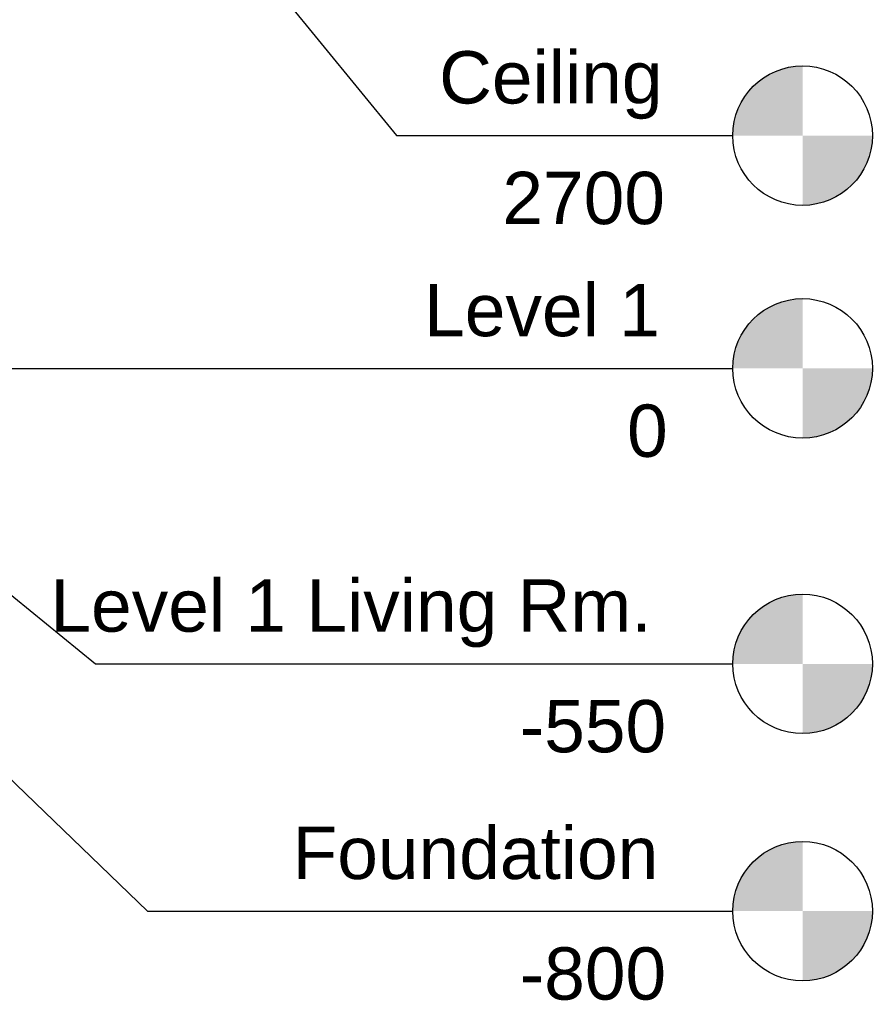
# Model space of a CAD drawing. Header units: millimetres. Extents: x -22400 to 100951, y -3625 to 17206.
# Drawn here: x 72477 to 77366, y -3625 to 2000 of the extents above; entities that cross this region are included whole.
import ezdxf

# ---------------------------------------------------------------- set-up
doc = ezdxf.new("R2010")
doc.units = ezdxf.units.MM
doc.linetypes.add('Dash - Tight', pattern=[4.5, 3, -1.5])
doc.layers.add('A-FLOR-LEVL', color=51, linetype='Continuous', lineweight=9)
doc.styles.add('Arial', font='arial.ttf', dxfattribs={"height": 299.9999999999997})

# ---------------------------------------------------------------- blocks, each defined once
blk = doc.blocks.new('Level - M_Level Head - Circle-24867-Longitudinal Section')
at = {"layer": 'A-FLOR-LEVL'}
h = blk.add_hatch(color=256, dxfattribs=at)
edge = h.paths.add_edge_path(flags=0)
edge.add_line((26522.11442391493, 1.288203209421295e-12), (26122.11442391493, 1.288203209421295e-12))
edge.add_arc((26522.11442391493, -1.394048223685772e-13), 399.9999999999994, 90.00000000000028, 180.0000000000002, ccw=False)
edge.add_line((26522.11442391493, 399.9999999999997), (26522.11442391493, 1.307398633798584e-12))
h = blk.add_hatch(color=256, dxfattribs=at)
edge = h.paths.add_edge_path(flags=0)
edge.add_line((26522.11442391493, -399.9999999999997), (26522.11442391493, -2.614797267597169e-12))
edge.add_line((26522.11442391493, -2.590844205840879e-12), (26922.11442391493, -2.590844205840879e-12))
edge.add_arc((26522.11442391493, -1.586231146433191e-13), 399.9999999999991, 269.99999999999994, 359.9999999999998, ccw=False)
blk.add_circle((26522.11442391493, 0), 400, dxfattribs=at)

msp = doc.modelspace()

# ---------------------------------------------------------------- linework, layer by layer
at = {"layer": 'A-FLOR-LEVL'}
for p, q in [((73522.42692190294, 2700.00000000026), (74637.42019521045, 1334.575453662716)), ((74637.42019521045, 1334.575453662716), (76566.31510586552, 1334.575453662729)), ((71505.61585147325, -550), (72911.18422449726, -1694.569407967486)), ((70809.61861132254, -799.9999999999998), (73209.46875599041, -3112.850489649043)), ((72911.18422449726, -1694.569407967486), (76566.31510586553, -1694.569407967486)), ((73209.46875599041, -3112.850489649043), (76566.31510586553, -3112.850489649043))]:
    msp.add_line(p, q, dxfattribs=at)
at = {"layer": 'A-FLOR-LEVL', "linetype": 'Dash - Tight'}
msp.add_line((34698.05877520572, 0), (76566.31510586553, 0), dxfattribs=at)

# ---------------------------------------------------------------- block references
at = {"layer": 'A-FLOR-LEVL'}
for p in [(50444.20068195059, 1334.575453662728), (50444.20068195059, 0), (50444.20068195059, -1694.569407967485), (50444.20068195059, -3112.85048964904)]:
    msp.add_blockref('Level - M_Level Head - Circle-24867-Longitudinal Section', p, dxfattribs=at)

# ---------------------------------------------------------------- texts
at = {"layer": 'A-FLOR-LEVL', "char_height": 299.9999999999997, "attachment_point": 1, "style": 'Arial'}
for s, insert, width in [('Ceiling', (74882.06901334981, 1818.961682660241), 1571.307499999999), ('2700', (75244.8419542267, 1127.13016631572), 1154.429999999999), ('Level 1', (74796.06901334983, 484.3862289975124), 1675.526874999998), ('0', (75959.84195422672, -207.4452873470087), 288.6074999999997), ('Level 1 Living Rm.', (72653.06901334983, -1210.183178969973), 4272.994374999996), ('-550', (75344.84195422672, -1902.014695314494), 1034.176874999999), ('Foundation', (74042.06901334983, -2628.464260651528), 2589.450624999997), ('-800', (75344.84195422672, -3320.295776996049), 1034.176874999999)]:
    msp.add_mtext(s, dxfattribs=dict(at, insert=insert, width=width))

doc.saveas('drawing.dxf')
